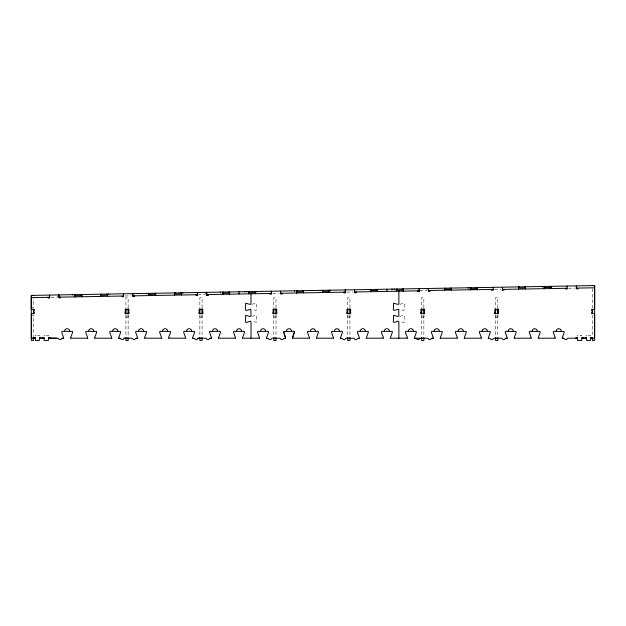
<?xml version="1.0" encoding="UTF-8"?>
<svg xmlns="http://www.w3.org/2000/svg" width="626" height="626" viewBox="0 0 626 626"><rect width="100%" height="100%" fill="white"/><g stroke="black" fill="none" stroke-linecap="round" stroke-linejoin="round"><path stroke-width="0.47" stroke-dasharray="3.13 2.35" d="M251.996 304.408L255.705 303.039L256.441 303.281L256.605 309.862L255.784 310.465L251.996 309.087M251.996 316.482L255.744 315.105L256.605 315.707L256.41 322.32L251.996 321.161M399.85 304.408L403.559 303.039L404.294 303.281L404.459 309.862L403.598 310.465L399.85 309.087M399.85 316.482L403.598 315.105L404.459 315.707L404.294 322.288L403.52 322.515L399.85 321.161M51.082 297.28L57.365 297.17L57.334 295.691M125.004 295.988L131.288 295.879M272.858 293.406L279.141 293.297M346.788 292.115L353.072 292.006M494.642 289.533L500.925 289.423M568.564 288.242L574.848 288.132M31.323 307.835L33.538 307.835L33.538 298.665M31.323 315.105L33.538 315.105L33.538 338.251M128.886 316.091L125.184 316.091L125.184 314.612M202.808 316.091L199.115 316.091L199.115 314.612M276.739 316.091L273.038 316.091L273.038 314.612M350.662 316.091L346.968 316.091L346.968 314.612M424.592 316.091L420.899 316.091L420.899 314.612M498.515 316.091L494.822 316.091L494.822 314.612M125.928 317.57L128.142 317.57M199.851 317.57L202.073 317.57M273.781 317.57L275.996 317.57M347.704 317.57L349.926 317.57M421.634 317.57L423.849 317.57M495.565 317.57L497.78 317.57M426.971 289.235L426.995 290.714L420.711 290.824L420.688 289.345M205.187 293.109L205.218 294.588L198.935 294.697L198.904 293.218M592.423 288.703L592.423 307.835M592.423 315.105L592.423 336.279M590.435 335.982L590.435 335.246L588.956 335.246L588.956 335.982L587.963 335.982L587.963 335.246L586.484 335.246L586.484 335.982M581.812 335.982L581.812 335.246L580.333 335.246L580.333 335.982L577.501 335.246L577.501 335.982M497.78 307.835L497.78 297.741L495.565 297.741L495.565 307.835M497.78 315.105L497.78 336.804M495.565 315.105L495.565 336.96M423.849 307.835L423.849 297.741L421.634 297.741L421.634 307.835M423.849 315.105L423.849 336.804M421.634 315.105L421.634 336.96M349.926 307.835L349.926 297.741L347.704 297.741L347.704 307.835M349.926 315.105L349.926 336.804M347.704 315.105L347.704 336.96M275.996 307.835L275.996 297.741L273.781 297.741L273.781 307.835M275.996 315.105L275.996 336.804M273.781 315.105L273.781 336.96M202.073 307.835L202.073 297.741L199.851 297.741L199.851 307.835M202.073 315.105L202.073 336.804M199.851 315.105L199.851 336.96M128.142 307.835L128.142 297.741L125.928 297.741L125.928 307.835M128.142 315.105L128.142 336.804M125.928 315.105L125.928 336.96M48.429 335.982L48.429 335.246L45.596 335.982L45.596 335.246L44.117 335.246L44.117 335.982M39.446 335.982L39.446 335.246L37.967 335.246L37.967 335.982L36.965 335.982L36.965 335.246L35.486 335.246L35.486 335.982"/><path stroke-width="0.94" d="M33.538 338.251L31.323 338.251L31.316 313.626L34.281 313.626L34.281 312.147L33.53 312.147M33.53 310.793L34.281 310.793L34.281 309.314L31.323 309.314L31.339 297.624L49.603 297.303M40.925 338.196L40.925 337.461L39.446 337.461L39.446 340.419L35.486 340.419L35.486 337.461L34.007 337.461L34.007 338.204M583.291 338.196L583.291 337.461L581.812 337.461L581.812 340.419L577.501 340.419L577.501 337.461L576.022 337.461L576.022 338.196M591.914 338.204L591.914 337.461L590.435 337.461L590.435 340.419L586.484 340.419L586.484 337.461L585.005 337.461L585.005 338.196M31.363 297.624L31.323 295.402L594.661 285.573L594.645 309.314L591.68 309.314L591.68 310.793L592.423 310.793M31.323 309.314L31.339 297.624M283.555 331.764L285.589 337.993M70.628 337.993L72.71 332.038L72.373 331.42L62.224 331.31L61.622 332.038L63.703 337.993M94.643 337.993L96.725 332.038L96.451 331.467L86.169 331.326L85.637 332.038L87.718 337.993M118.658 337.993L120.74 332.038L120.403 331.42L110.254 331.31L109.652 332.038L111.733 337.993M144.559 337.993L146.641 332.038L146.367 331.467L136.155 331.31L135.552 332.038L137.634 337.993M168.574 337.993L170.655 332.038L170.319 331.42L160.099 331.326L159.56 332.038L161.649 337.993M192.581 337.993L194.663 332.038L194.396 331.467L184.185 331.31L183.575 332.038L185.656 337.993M218.482 337.993L220.563 332.038L219.961 331.31L209.749 331.467L209.475 332.038L211.557 337.993M242.497 337.993L244.578 332.038L244.242 331.42L234.093 331.31L233.49 332.038L235.572 337.993M266.512 337.993L268.593 332.038L267.991 331.31L257.779 331.467L257.505 332.038L259.587 337.993M292.412 337.993L294.494 332.038M292.514 337.993L294.439 331.764M316.427 337.993L318.509 332.038L317.898 331.31L307.687 331.467L307.421 332.038L309.502 337.993M340.434 337.993L342.524 332.038L341.984 331.326L331.702 331.467L331.428 332.038L333.517 337.993M366.335 337.993L368.417 332.038L368.088 331.42L357.939 331.31L357.329 332.038L359.41 337.993M390.35 337.993L392.432 332.038L392.158 331.467L381.946 331.31L381.344 332.038L383.425 337.993M414.365 337.993L416.447 332.038L416.11 331.42L405.961 331.31L405.358 332.038L407.44 337.993M440.266 337.993L442.347 332.038L442.011 331.42L431.862 331.31L431.259 332.038L433.341 337.993M464.281 337.993L466.362 332.038L466.088 331.467L455.806 331.326L455.274 332.038L457.356 337.993M488.296 337.993L490.377 332.038L490.041 331.42L479.892 331.31L479.289 332.038L481.371 337.993M514.189 337.993L516.27 332.038L516.004 331.467L505.792 331.31L505.182 332.038L507.263 337.993M538.203 337.993L540.285 332.038L539.956 331.42L529.737 331.326L529.197 332.038L531.278 337.993M562.218 337.985L564.3 332.038L564.026 331.459L553.814 331.31L553.212 332.038L555.293 337.985M563.799 338.204L562.187 338.196L564.441 338.697A1.479 1.479 0 0 0 567.234 338.697L567.876 338.196L577.501 338.204M283.625 331.639L285.487 337.993M283.57 331.577L293.75 331.303M198.019 338.251L197.597 338.697A1.479 1.479 0 0 1 194.811 338.697L192.55 338.204M198.019 338.251L205.899 338.204L206.549 338.697A1.479 1.479 0 0 0 209.334 338.689L211.588 338.204L210.031 338.204M136.1 338.204L137.665 338.204L135.404 338.697A1.479 1.479 0 0 1 132.618 338.689L131.922 338.196L124.316 338.204L123.674 338.697A1.479 1.479 0 0 1 120.881 338.697L118.627 338.204L120.239 338.204M505.738 338.204L507.295 338.204L505.041 338.697A1.479 1.479 0 0 1 502.255 338.697L501.614 338.204L494 338.204L493.304 338.697A1.479 1.479 0 0 1 490.518 338.697L488.264 338.204M62.177 338.204L63.735 338.204L61.481 338.697A1.479 1.479 0 0 1 58.688 338.689L58.046 338.204L48.429 338.204M420.077 338.204L419.381 338.697A1.479 1.479 0 0 1 416.587 338.697L415.946 338.204M431.815 338.204L433.372 338.204L431.111 338.697A1.479 1.479 0 0 1 428.325 338.697L427.683 338.204L414.334 338.204M206.087 292.358L206.658 292.53M123.525 296.012L58.844 297.147L58.805 294.924M206.697 294.564L271.379 293.43L271.34 291.215M354.543 291.982L419.232 290.847M428.466 290.503L493.155 289.376M502.396 289.4L567.086 288.273M576.327 288.109L594.7 287.788M208.262 295.276L206.705 295.3L206.658 292.342M356.116 292.694L354.598 292.718L354.59 290.128M502.412 290.135L503.891 290.112L503.875 289.376M592.423 285.526L594.637 285.526L594.637 340.419L592.423 340.419L592.423 337.461M33.538 295.527L31.323 295.527L31.323 340.474L33.538 340.474L33.538 337.516M421.634 310.3L422.19 310.3M423.434 310.3L423.849 310.3M495.565 310.3L496.113 310.3M497.365 310.3L497.78 310.3M125.928 310.793L125.184 310.793L125.184 309.314L128.886 309.314L128.886 310.793L128.142 310.793M199.851 310.793L199.115 310.793L199.115 309.314L202.808 309.314L202.808 310.793L202.073 310.793M273.781 310.793L273.038 310.793L273.038 309.314L276.739 309.314L276.739 310.793L275.996 310.793M347.704 310.793L346.968 310.793L346.968 309.314L350.662 309.314L350.662 310.793L349.926 310.793M421.634 310.793L420.899 310.793L420.899 309.314L424.592 309.314L424.592 310.793L423.849 310.793M495.565 310.793L494.822 310.793L494.822 309.314L498.515 309.314L498.515 310.793L497.78 310.793M125.184 312.147L125.928 312.147M128.142 312.147L128.886 312.147M199.115 312.147L199.851 312.147M202.073 312.147L202.808 312.147M273.038 312.147L273.781 312.147M275.996 312.147L276.739 312.147M346.968 312.147L347.704 312.147M349.926 312.147L350.662 312.147M420.899 312.147L421.634 312.147M423.849 312.147L424.592 312.147M494.822 312.147L495.565 312.147M497.78 312.147L498.515 312.147M592.423 312.147L591.68 312.147L591.68 313.626L594.637 313.626L594.622 338.204L590.435 338.204M125.184 313.258L125.928 313.258M128.142 313.258L128.886 313.258M199.115 313.258L199.851 313.258M202.073 313.258L202.808 313.258M273.038 313.258L273.781 313.258M275.996 313.258L276.739 313.258M346.968 313.258L347.704 313.258M349.926 313.258L350.662 313.258M420.899 313.258L421.634 313.258M423.849 313.258L424.592 313.258M494.822 313.258L495.565 313.258M497.78 313.258L498.515 313.258M31.3 338.204L35.486 338.204M39.446 338.204L44.117 338.204M70.597 338.204L87.75 338.204M94.612 338.204L111.764 338.204M144.528 338.204L161.68 338.204M168.543 338.204L185.687 338.204M218.451 338.204L235.603 338.204M242.465 338.204L259.618 338.204M266.48 338.204L268.734 338.697A1.479 1.479 0 0 0 271.527 338.697L272.224 338.204L279.83 338.204L280.471 338.697A1.479 1.479 0 0 0 283.257 338.697L285.62 338.204M292.381 338.204L309.534 338.204M316.396 338.204L333.541 338.204M340.411 338.204L342.665 338.697A1.479 1.479 0 0 0 345.45 338.697L346.147 338.204L353.753 338.204L354.402 338.697A1.479 1.479 0 0 0 357.188 338.697L359.441 338.204M366.304 338.204L383.456 338.204M390.319 338.204L407.471 338.204M440.235 338.204L457.387 338.204M464.249 338.204L481.402 338.204M514.157 338.204L531.31 338.204M581.812 338.204L586.484 338.204M56.434 338.196L49.908 338.196L49.908 337.461L48.429 337.461L48.429 340.419L44.117 340.419L44.117 337.461L42.638 337.461L42.638 338.196M128.142 338.251L124.371 338.196M202.073 338.251L198.293 338.196M273.781 338.251L275.996 338.251M347.704 338.251L349.926 338.251M421.634 338.251L423.849 338.251M495.565 338.251L497.78 338.251M538.172 338.204L555.325 338.196M294.22 331.467L294.596 331.976M244.594 291.818L244.594 291.685M577.806 288.085L577.821 288.821L576.343 288.844L576.288 285.894M567.046 286.051L567.101 289.009L565.622 289.032L565.607 288.296M550.184 286.348L550.207 287.459L545.027 287.545L545.011 286.434M544.205 288.672L544.166 286.45L544.174 288.672M542.053 286.489L542.061 287.044M525.292 286.778L525.363 289.001M524.447 286.794L524.471 287.905L519.298 287.999L519.275 286.888M518.398 286.904L518.469 289.118M502.412 290.135L502.365 287.365M493.124 287.342L493.178 290.3L491.692 290.323L491.684 289.588M476.261 287.639L476.276 288.743L471.104 288.836L471.081 287.725M470.212 287.741L470.282 289.963M468.131 287.78L468.138 288.336M451.401 288.07L451.44 290.292M450.524 288.085L450.54 289.196L445.368 289.282L445.352 288.179M444.507 288.195L444.546 290.409M429.952 290.667L429.968 291.403L428.481 291.426L428.434 288.469M419.248 291.591L419.201 288.633L419.287 291.591L417.769 291.614L417.792 290.879M403.246 291.129L403.207 288.915L403.214 291.129M402.33 288.93L402.354 290.034L397.174 290.128L397.158 289.016M396.281 289.032L396.352 291.254M394.2 289.071L394.208 289.486M392.447 289.102L392.455 289.517M391.5 289.118L391.5 289.259M386.876 289.196L386.915 291.419M377.439 289.361L377.478 291.583M376.594 289.376L376.617 290.487L371.445 290.574L371.421 289.47M370.545 289.486L370.615 291.7M356.1 291.951L356.077 292.694M354.613 291.426L354.637 292.718M345.341 289.924L345.395 292.882L343.917 292.905L343.901 292.17M345.27 289.924L345.309 292.139L280.62 293.273L280.581 291.051L280.706 294.009L282.185 293.985L282.177 293.242M330.622 290.182L330.63 290.738M328.407 290.221L328.423 291.325L323.251 291.419L323.235 290.308M322.39 290.323L322.429 292.538M320.277 290.362L320.285 290.777M303.516 290.652L303.587 292.866M302.671 290.667L302.687 291.779L297.514 291.865L297.499 290.761M294.541 290.808L294.549 291.364M271.418 291.215L271.473 294.173L269.994 294.197L269.978 293.453M256.699 291.473L256.707 292.021M255.322 291.497L255.392 293.711M254.477 291.513L254.5 292.616L249.328 292.71L249.305 291.599M248.428 291.614L248.499 293.829M246.347 291.653L246.354 292.068M239.022 291.779L239.062 293.993M229.585 291.943L229.656 294.157M228.74 291.959L228.764 293.07L223.592 293.156L223.568 292.052M220.61 292.099L220.626 292.655M208.247 294.533L208.184 295.276M206.729 292.342L206.783 295.3M197.487 292.506L197.542 295.464L196.063 295.488L196.048 294.744M197.417 292.506L197.456 294.721L132.767 295.855L132.728 293.633M182.769 292.765L182.776 293.312M181.399 292.788L181.47 295.002M180.554 292.804L180.57 293.907L175.397 294.001L175.382 292.89M174.537 292.905L174.544 295.12M155.694 293.234L155.733 295.449M154.818 293.25L154.833 294.361L149.661 294.447L149.645 293.336M148.839 295.574L148.8 293.351L148.808 295.574M146.687 293.391L146.695 293.946M134.316 295.824L134.332 296.567L132.853 296.591L132.806 293.633M123.565 293.797L123.612 296.747L122.14 296.779L122.125 296.035M108.846 294.048L108.854 294.47M107.5 294.071L107.539 296.294M106.623 294.087L106.647 295.198L101.475 295.292L101.451 294.181M100.606 294.197L100.645 296.411M80.887 294.541L80.91 295.652L75.738 295.738L75.715 294.627M72.757 294.682L72.765 295.096M60.393 297.115L60.409 297.859L58.93 297.882L58.875 294.924M49.634 295.089L49.689 298.039L48.21 298.07L48.194 297.327M251.003 293.79L251.01 303.907L250.212 304.432L245.705 303.219L245.47 309.737L246.253 310.473L250.838 309.283L251.034 315.895L250.212 316.506L245.674 315.324L245.47 321.811L246.253 322.546L250.173 321.146L250.995 321.615L251.042 338.204M398.864 291.207L398.864 303.907L398.026 304.424L393.527 303.25L393.324 309.737L394.106 310.473L398.692 309.283L398.887 315.895L398.113 316.506L393.527 315.324L393.324 321.811L394.106 322.546L398.026 321.146L398.848 321.615L398.895 338.204M592.423 309.314L592.423 313.626M498.515 311.779L498.515 313.626L494.822 313.626L494.822 311.779M497.78 308.728L497.78 313.9M497.78 337.743L497.78 340.474L495.565 340.474L495.565 337.743M495.565 308.728L495.565 313.9M424.592 311.779L424.592 313.626L420.899 313.626L420.899 311.779M423.849 308.728L423.849 313.9M423.849 337.743L423.849 340.474L421.634 340.474L421.634 337.743M421.634 308.728L421.634 313.9M350.662 311.779L350.662 313.626L346.968 313.626L346.968 311.779M349.926 308.728L349.926 313.9M349.926 337.743L349.926 340.474L347.704 340.474L347.704 337.743M347.704 308.728L347.704 313.9M276.739 311.779L276.739 313.626L273.038 313.626L273.038 311.779M275.996 308.728L275.996 313.9M275.996 337.743L275.996 340.474L273.781 340.474L273.781 337.743M273.781 308.728L273.781 313.9M202.808 311.779L202.808 313.626L199.115 313.626L199.115 311.779M202.073 308.728L202.073 313.9M202.073 337.743L202.073 340.474L199.851 340.474L199.851 337.743M199.851 308.728L199.851 313.9M128.886 311.779L128.886 313.626L125.184 313.626L125.184 311.779M128.142 308.728L128.142 313.9M128.142 337.743L128.142 340.474L125.928 340.474L125.928 337.743M125.928 308.728L125.928 313.9M33.538 309.314L33.538 313.626M64.58 331.303A2.59 2.59 0 0 1 67.17 328.713A2.59 2.59 0 0 1 69.752 331.303M88.595 331.303A2.59 2.59 0 0 1 91.185 328.713A2.59 2.59 0 0 1 93.767 331.303M112.61 331.303A2.59 2.59 0 0 1 115.192 328.713A2.59 2.59 0 0 1 117.782 331.303M138.51 331.303A2.59 2.59 0 0 1 141.093 328.713A2.59 2.59 0 0 1 143.683 331.303M162.517 331.303A2.59 2.59 0 0 1 165.107 328.713A2.59 2.59 0 0 1 167.698 331.303M186.532 331.303A2.59 2.59 0 0 1 189.122 328.713A2.59 2.59 0 0 1 191.713 331.303M212.433 331.303A2.59 2.59 0 0 1 215.023 328.713A2.59 2.59 0 0 1 217.605 331.303M236.448 331.303A2.59 2.59 0 0 1 239.038 328.713A2.59 2.59 0 0 1 241.62 331.303M286.364 331.303A2.59 2.59 0 0 1 286.403 330.833M291.489 330.833A2.59 2.59 0 0 1 291.536 331.303M310.371 331.303A2.59 2.59 0 0 1 312.961 328.713A2.59 2.59 0 0 1 315.551 331.303M334.386 331.303A2.59 2.59 0 0 1 336.976 328.713A2.59 2.59 0 0 1 339.566 331.303M360.286 331.303A2.59 2.59 0 0 1 362.877 328.713A2.59 2.59 0 0 1 365.459 331.303M384.301 331.303A2.59 2.59 0 0 1 386.891 328.713A2.59 2.59 0 0 1 389.474 331.303M260.463 331.303A2.59 2.59 0 0 1 263.045 328.713A2.59 2.59 0 0 1 265.635 331.303M408.316 331.303A2.59 2.59 0 0 1 410.906 328.713A2.59 2.59 0 0 1 413.489 331.303M434.217 331.303A2.59 2.59 0 0 1 436.799 328.713A2.59 2.59 0 0 1 439.389 331.303M458.232 331.303A2.59 2.59 0 0 1 460.814 328.713A2.59 2.59 0 0 1 463.404 331.303M482.239 331.303A2.59 2.59 0 0 1 484.829 328.713A2.59 2.59 0 0 1 487.419 331.303M508.14 331.303A2.59 2.59 0 0 1 510.73 328.713A2.59 2.59 0 0 1 513.32 331.303M532.155 331.303A2.59 2.59 0 0 1 534.745 328.713A2.59 2.59 0 0 1 537.327 331.303M556.17 331.295A2.59 2.59 0 0 1 558.76 328.713A2.59 2.59 0 0 1 561.342 331.295M286.465 331.303A2.59 2.59 0 0 1 289.048 328.713A2.59 2.59 0 0 1 291.638 331.303M551.099 288.547L551.06 286.332L551.068 288.547M477.168 289.838L477.129 287.624L477.137 289.838M329.315 292.42L329.284 290.206L329.292 292.42M296.693 292.991L296.654 290.769L296.661 292.991M222.762 294.283L222.723 292.06L222.731 294.283M81.803 296.74L81.763 294.525L81.771 296.74M74.909 296.865L74.87 294.643L74.877 296.865"/></g></svg>
